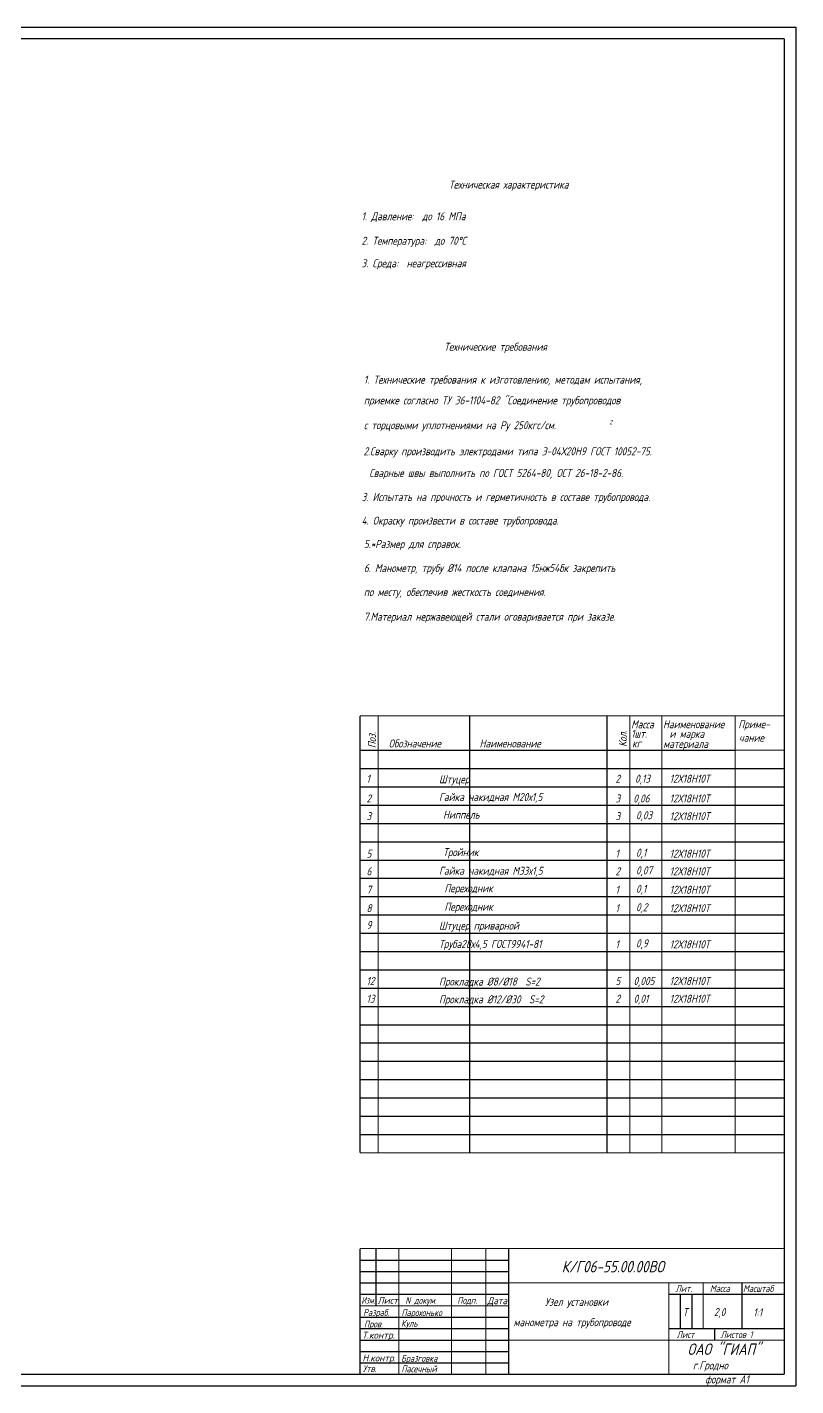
# Model space of a CAD drawing. Extents: x 1448 to 2289, y 427 to 1021.
# Drawn here: x 1953 to 2289, y 427 to 1021 of the extents above; entities that cross this region are included whole.
import ezdxf
from ezdxf.enums import TextEntityAlignment as Align

# ---------------------------------------------------------------- set-up
doc = ezdxf.new("R2010")
doc.units = 0
doc.header["$LTSCALE"] = 0.8
doc.header["$MEASUREMENT"] = 0
doc.layers.get('0').update_dxf_attribs({"linetype": 'CONTINUOUS'})
doc.styles.add('ROMANC', font='romanc', dxfattribs={"width": 0.8, "oblique": 15, "height": 3.5})

msp = doc.modelspace()

# ---------------------------------------------------------------- linework, layer by layer
for p, q in [((1448.01, 1021.2), (2289.01, 1021.2)), ((2289.01, 1021.2), (2289.01, 427.2)), ((2098.51, 705.09), (2106.46, 705.09)), ((2106.46, 705.09), (2146.26, 705.09)), ((2146.26, 705.09), (2206.21, 705.09)), ((2206.21, 705.09), (2216.26, 705.09)), ((2216.26, 705.09), (2230.21, 705.09)), ((2230.21, 705.09), (2262.16, 705.09)), ((2098.46, 697.09), (2284.01, 697.09)), ((2098.46, 689.09), (2284.01, 689.09)), ((2098.46, 681.09), (2284.01, 681.09)), ((2098.46, 673.09), (2284.01, 673.09)), ((2098.46, 665.09), (2284.01, 665.09)), ((2098.46, 657.09), (2284.01, 657.09)), ((2098.46, 649.09), (2284.01, 649.09)), ((2098.46, 641.09), (2284.01, 641.09)), ((2098.46, 633.09), (2284.01, 633.09)), ((2098.46, 625.09), (2284.01, 625.09)), ((2098.46, 617.09), (2284.01, 617.09)), ((2098.46, 609.09), (2284.01, 609.09)), ((2098.46, 601.09), (2284.01, 601.09)), ((2098.46, 593.09), (2284.01, 593.09)), ((2098.46, 585.09), (2284.01, 585.09)), ((2098.46, 577.09), (2284.01, 577.09)), ((2098.46, 569.09), (2284.01, 569.09)), ((2098.46, 561.09), (2284.01, 561.09)), ((2098.46, 553.09), (2284.01, 553.09)), ((2098.46, 545.09), (2284.01, 545.09)), ((2098.46, 537.09), (2284.01, 537.09)), ((2238.51, 467.2), (2238.51, 452.2)), ((2243.51, 467.2), (2243.51, 452.2)), ((1448.01, 427.2), (2289.01, 427.2))]:
    msp.add_line(p, q)
at = {"linetype": 'Continuous'}
for p, q in [((2098.51, 482.2), (2163.51, 482.2)), ((2098.51, 477.2), (2163.51, 477.2)), ((2098.51, 472.2), (2163.51, 472.2)), ((2098.51, 457.2), (2163.51, 457.2)), ((2098.51, 452.2), (2163.51, 452.2)), ((2098.51, 447.2), (2163.51, 447.2)), ((2098.51, 442.2), (2163.51, 442.2)), ((2098.51, 437.2), (2163.51, 437.2))]:
    msp.add_line(p, q, dxfattribs=at)
at = {"const_width": 0.5}
for points in [[(1468.01, 1016.2), (2284.01, 1016.2)], [(2284.01, 1016.2), (2284.01, 432.2)], [(2098.46, 720.09), (2284.01, 720.09)], [(2098.51, 529.09), (2098.51, 720.09)], [(2106.46, 529.09), (2106.46, 720.09)], [(2146.46, 529.09), (2146.46, 720.09)], [(2206.46, 529.09), (2206.46, 720.09)], [(2216.46, 529.09), (2216.46, 720.09)], [(2230.46, 529.09), (2230.46, 720.09)], [(2262.46, 529.09), (2262.46, 720.09)], [(2098.46, 705.09), (2284.01, 705.09)], [(2098.46, 529.09), (2284.01, 529.09)], [(2098.51, 487.2), (2098.51, 432.2)], [(2105.51, 487.2), (2105.51, 462.2)], [(2115.51, 487.2), (2115.51, 432.2)], [(2138.51, 487.2), (2138.51, 432.2)], [(2153.51, 487.2), (2153.51, 432.2)], [(2163.51, 487.2), (2163.51, 432.2)], [(2233.51, 472.2), (2233.51, 432.2)], [(2248.51, 472.2), (2248.51, 452.2)], [(2265.51, 472.2), (2265.51, 452.2)], [(2253.51, 452.2), (2253.51, 447.2)], [(2163.51, 447.2), (2284.01, 447.2)], [(1457.01, 432.2), (2284.01, 432.2)], [(2098.51, 432.2), (2284.01, 432.2)]]:
    msp.add_lwpolyline(points, dxfattribs=at)
at = {"linetype": 'Continuous', "const_width": 0.5}
for points in [[(2098.51, 487.2), (2284.01, 487.2)], [(2163.51, 472.2), (2284.01, 472.2)], [(2098.51, 467.2), (2163.51, 467.2)], [(2233.51, 467.2), (2284.01, 467.2)], [(2098.51, 462.2), (2163.51, 462.2)], [(2233.51, 452.2), (2284.01, 452.2)]]:
    msp.add_lwpolyline(points, dxfattribs=at)

# ---------------------------------------------------------------- texts
at = {"style": 'ROMANC', "oblique": 15}
for s, height, width, p in [('Техническая характеристика', 3.5, 0.8, (2137.37, 950.63)), ('1. Давление:  до 16 МПа', 3.5, 0.8, (2099.17, 936.77)), ('2. Температура:  до 70%%DС', 3.5, 0.8, (2099.17, 926.07)), ('3. Среда:  неагрессивная', 3.5, 0.8, (2099.17, 916.23)), ('Технические требования', 3.5, 0.8, (2135.28, 879.72)), ('1. Технические требования к изготовлению, методам испытания, ', 3.5, 0.8, (2100.19, 865.36)), ('приемке согласно ТУ 36-1104-82 "Соединение трубопроводов', 3.5, 0.8, (2100.19, 856.31)), ('2   ', 2, 0.8, (2207.48, 847.53)), ('с торцовыми уплотнениями на Ру 250кгс/см.', 3.5, 0.8, (2100.19, 845.43)), ('2.Сварку производить электродами типа Э-04Х20Н9 ГОСТ 10052-75.', 3.5, 0.8, (2100.03, 834.03)), ('  Сварные швы выполнить по ГОСТ 5264-80, ОСТ 26-18-2-86.', 3.5, 0.8, (2098.83, 824.55)), ('3. Испытать на прочность и герметичность в составе трубопровода.', 3.5, 0.8, (2099.21, 814.06)), ('4. Окраску произвести в составе трубопровода.', 3.5, 0.8, (2099.21, 803.74)), ('5.*Размер для справок.', 3.5, 0.8, (2100.19, 793.49)), ('6. Манометр, трубу %%C14 после клапана 15нж54бк закрепить', 3.5, 0.8, (2100.19, 783)), ('по месту, обеспечив жесткость соединения.', 3.5, 0.8, (2100.19, 772.51)), ('7.Материал нержавеющей стали оговаривается при заказе.', 3.5, 0.8, (2100.19, 761.72)), ('Масса', 3.5, 0.8, (2217.01, 714.64)), ('1шт.', 3.5, 0.8, (2217.01, 710.54)), ('Наименование', 3.5, 0.8, (2230.96, 714.69)), ('и марка', 3.5, 0.8, (2233.76, 710.49)), ('Приме-', 3.5, 0.8, (2263.86, 714.69)), ('Обозначение', 3.5, 0.8, (2111.06, 706.29)), ('Наименование', 3.5, 0.8, (2150.76, 706.29)), ('кг', 3.5, 0.8, (2217.46, 706.34)), ('материала', 3.5, 0.8, (2231.06, 706.09)), ('чание', 3.5, 0.8, (2264.21, 708.79)), ('1', 3.5, 0.8, (2101.34, 690.88)), ('                  Штуцер      ', 3.5, 0.8, (2099.6, 690.63)), ('2', 3.5, 0.8, (2210.16, 690.88)), ('0,13', 3.5, 0.8, (2218.75, 690.88)), ('12Х18Н10Т', 3.5, 0.8, (2233.84, 690.88)), ('2', 3.5, 0.8, (2101.34, 682.24)), ('                  Гайка накидная М20х1,5      ', 3.5, 0.8, (2099.6, 682.89)), ('3', 3.5, 0.8, (2210.16, 682.24)), ('0,06', 3.5, 0.8, (2217.94, 682.24)), ('12Х18Н10Т', 3.5, 0.8, (2233.84, 682.24)), ('3', 3.5, 0.8, (2101.34, 674.5)), ('                 Ниппель      ', 3.5, 0.8, (2103.24, 675.15)), ('3', 3.5, 0.8, (2210.16, 674.5)), ('0,03', 3.5, 0.8, (2219.16, 674.91)), ('12Х18Н10Т', 3.5, 0.8, (2233.84, 674.5)), ('5', 3.5, 0.8, (2101.34, 658.12)), ('                 Тройник      ', 3.5, 0.8, (2103.24, 658.77)), ('1', 3.5, 0.8, (2210.16, 658.12)), ('0,1', 3.5, 0.8, (2219.16, 658.52)), ('12Х18Н10Т', 3.5, 0.8, (2233.84, 658.12)), ('6', 3.5, 0.8, (2101.34, 650.4)), ('                  Гайка накидная М33х1,5      ', 3.5, 0.8, (2099.6, 650.62)), ('2', 3.5, 0.8, (2210.16, 650.4)), ('0,07', 3.5, 0.8, (2219.16, 650.81)), ('12Х18Н10Т', 3.5, 0.8, (2233.84, 650.4)), ('7', 3.5, 0.8, (2101.34, 642.34)), ('                Переходник      ', 3.5, 0.8, (2105.7, 642.99)), ('1', 3.5, 0.8, (2210.16, 642.34)), ('0,1', 3.5, 0.8, (2219.16, 642.74)), ('12Х18Н10Т', 3.5, 0.8, (2233.84, 642.34)), ('8', 3.5, 0.8, (2101.34, 634.27)), ('                Переходник      ', 3.5, 0.8, (2105.7, 634.92)), ('1', 3.5, 0.8, (2210.16, 634.27)), ('0,2', 3.5, 0.8, (2219.16, 634.68)), ('12Х18Н10Т', 3.5, 0.8, (2233.84, 634.27)), ('9', 3.5, 0.8, (2101.34, 626.91)), ('                  Штуцер приварной      ', 3.5, 0.8, (2099.6, 626.65)), ('                  Труба28х4,5 ГОСТ9941-81      ', 3.5, 0.8, (2099.6, 618.63)), ('1', 3.5, 0.8, (2210.16, 618.48)), ('0,9', 3.5, 0.8, (2219.16, 618.89)), ('12Х18Н10Т', 3.5, 0.8, (2233.84, 618.48)), ('12', 3.5, 0.8, (2101.34, 602.44)), ('5', 3.5, 0.8, (2210.16, 602.44)), ('0,005', 3.5, 0.8, (2218.07, 602.44)), ('12Х18Н10Т', 3.5, 0.8, (2233.84, 602.44)), ('                  Прокладка %%C8/%%C18  S=2     ', 3.5, 0.8, (2099.6, 602.19)), ('13', 3.5, 0.8, (2101.34, 594.68)), ('                  Прокладка %%C12/%%C30  S=2     ', 3.5, 0.8, (2099.6, 594.42)), ('2', 3.5, 0.8, (2210.16, 594.68)), ('0,01', 3.5, 0.8, (2218.07, 594.68)), ('12Х18Н10Т', 3.5, 0.8, (2233.84, 594.68)), ('Лит.', 3, 0.8, (2236.43, 468.23)), ('Масса', 3, 0.8, (2251.47, 468.23)), ('Масштаб', 3, 0.75, (2265.93, 468.23)), ('N докум.', 3, 0.8, (2118.29, 463.08)), ('Подп.', 3, 0.8, (2141.02, 463.08)), (' Узел установки ', 3.5, 0.8, (2177.57, 462.15)), ('Разраб.', 3, 0.8, (2099.88, 457.77)), ('Парохонько', 3, 0.8, (2116.61, 457.68)), ('T', 3.5, 0.8, (2239.5, 457.66)), ('2,0', 3.5, 0.8, (2253.2, 457.69)), ('1:1', 3.5, 0.8, (2270.4, 457.53)), ('Пров.', 3, 0.8, (2100.25, 452.71)), ('Куль', 3, 0.8, (2116.46, 453.01)), (' манометра на трубопроводе', 3.5, 0.8, (2163.76, 453.26)), ('Лист', 3, 0.8, (2236.93, 448.11)), ('ОАО "ГИАП"', 5, 0.8, (2241.67, 440.71)), ('Листов 1', 3, 0.8, (2256.1, 448.11)), ('Бразговка', 3, 0.8, (2116.46, 437.71)), ('Утв.', 3, 0.8, (2099.75, 433.23)), ('Пасечный', 3, 0.8, (2116.59, 433.13)), ('г.Гродно', 3.5, 0.8, (2244.04, 434.4)), ('формат А1', 3.5, 0.8, (2249.37, 428.26))]:
    msp.add_text(s, height=height, dxfattribs=dict(at, width=width)).set_placement(p)
at = {"style": 'ROMANC', "oblique": 15, "width": 0.8}
for s, p in [('Поз.', (2105.46, 705.99)), ('Кол.', (2215.11, 706.54))]:
    msp.add_text(s, height=3.5, rotation=90, dxfattribs=at).set_placement(p)
at = {"color": 0, "linetype": 'ByBlock', "style": 'ROMANC', "oblique": 15, "width": 0.8}
msp.add_text('К/Г06-55.00.00ВО', height=5, dxfattribs=at).set_placement((2209.02, 479.31), align=Align.MIDDLE_CENTER)
at = {"style": 'ROMANC', "oblique": 15}
for s, width, p, p2 in [('Изм.', 0.652797, (2099.1, 463.05), (2105.07, 463.05)), ('Лист', 0.903967, (2106.17, 463.06), (2115.08, 463.06)), ('Дата', 1.101447, (2154.16, 462.9), (2162.82, 462.9)), ('Т.контр.', 0.818423, (2099.43, 447.86), (2113.69, 447.86)), ('Н.контр.', 0.833169, (2099.55, 437.85), (2114.08, 437.85))]:
    msp.add_text(s, height=3, dxfattribs=dict(at, width=width)).set_placement(p, p2, align=Align.FIT)

doc.saveas('drawing.dxf')
